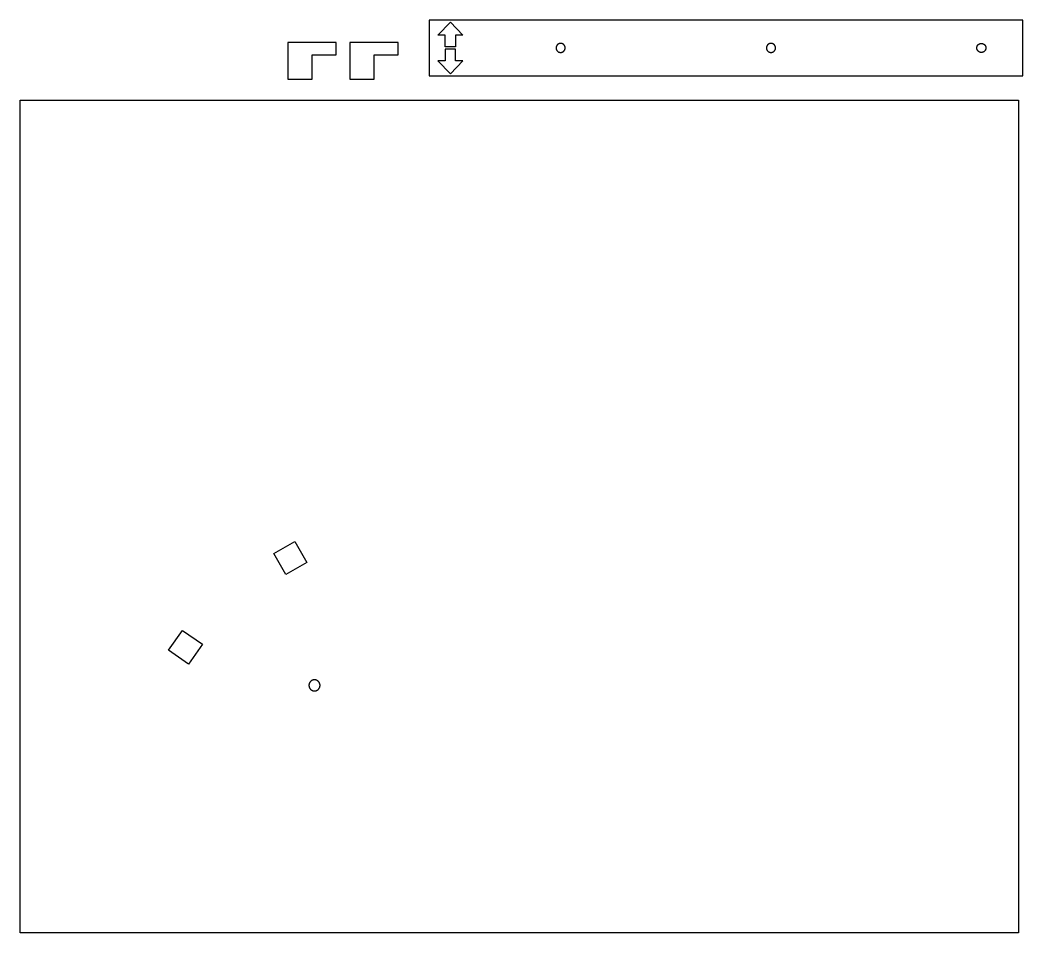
# Model space of a CAD drawing. Header units: millimetres. Extents: x -1166 to -523, y 166 to 543.
# Drawn here: x -937.1 to -523.1, y 165.9 to 542.6 of the extents above; entities that cross this region are included whole.
import ezdxf

# ---------------------------------------------------------------- set-up
doc = ezdxf.new("R2010")
doc.units = ezdxf.units.MM
doc.header["$MEASUREMENT"] = 0
doc.layers.add('Default', color=7, linetype='Continuous')

msp = doc.modelspace()

# ---------------------------------------------------------------- linework, layer by layer
at = {"layer": 'Default'}
for points in [[(-523.11, 542.64), (-768.25, 542.64), (-768.25, 519.64), (-523.11, 519.64), (-523.11, 542.64)], [(-759.45, 541.81), (-754.26, 536.47), (-757.33, 536.47), (-757.33, 531.65), (-759.45, 531.65), (-761.57, 531.65), (-761.57, 536.47), (-764.64, 536.47), (-759.45, 541.81)], [(-826.56, 518.31), (-816.56, 518.31), (-816.56, 528.31), (-806.56, 528.31), (-806.56, 533.31), (-826.56, 533.31), (-826.56, 518.31)], [(-800.95, 518.31), (-790.95, 518.31), (-790.95, 528.31), (-780.95, 528.31), (-780.95, 533.31), (-800.95, 533.31), (-800.95, 518.31)], [(-759.45, 520.46), (-754.26, 525.8), (-757.33, 525.8), (-757.33, 530.62), (-759.45, 530.62), (-761.57, 530.62), (-761.57, 525.8), (-764.64, 525.8), (-759.45, 520.46)], [(-713.94, 529.26), (-713.87, 529.27), (-713.81, 529.27), (-713.74, 529.27), (-713.68, 529.28), (-713.61, 529.29), (-713.55, 529.3), (-713.49, 529.32), (-713.42, 529.34), (-713.36, 529.35), (-713.3, 529.38), (-713.24, 529.4), (-713.18, 529.42), (-713.12, 529.45), (-713.06, 529.48), (-713.01, 529.51), (-712.95, 529.55), (-712.9, 529.58), (-712.84, 529.62), (-712.79, 529.66), (-712.74, 529.7), (-712.69, 529.74), (-712.64, 529.78), (-712.6, 529.83), (-712.55, 529.88), (-712.51, 529.93), (-712.47, 529.98), (-712.43, 530.03), (-712.39, 530.08), (-712.36, 530.13), (-712.32, 530.19), (-712.29, 530.25), (-712.26, 530.3), (-712.23, 530.36), (-712.21, 530.42), (-712.18, 530.48), (-712.16, 530.54), (-712.14, 530.61), (-712.13, 530.67), (-712.11, 530.73), (-712.1, 530.8), (-712.09, 530.86), (-712.08, 530.92), (-712.07, 530.99), (-712.07, 531.05), (-712.07, 531.12), (-712.07, 531.18), (-712.07, 531.25), (-712.08, 531.31), (-712.08, 531.38), (-712.09, 531.44), (-712.1, 531.51), (-712.12, 531.57), (-712.13, 531.63), (-712.15, 531.7), (-712.17, 531.76), (-712.2, 531.82), (-712.22, 531.88), (-712.25, 531.94), (-712.28, 532), (-712.31, 532.05), (-712.34, 532.11), (-712.37, 532.16), (-712.41, 532.22), (-712.45, 532.27), (-712.49, 532.32), (-712.53, 532.37), (-712.58, 532.42), (-712.62, 532.46), (-712.67, 532.51), (-712.72, 532.55), (-712.77, 532.59), (-712.82, 532.63), (-712.87, 532.67), (-712.92, 532.71), (-712.98, 532.74), (-713.04, 532.77), (-713.09, 532.8), (-713.15, 532.83), (-713.21, 532.86), (-713.27, 532.88), (-713.33, 532.91), (-713.39, 532.93), (-713.46, 532.94), (-713.52, 532.96), (-713.58, 532.97), (-713.65, 532.98), (-713.71, 532.99), (-713.78, 533), (-713.84, 533), (-713.91, 533.01), (-713.97, 533.01), (-714.04, 533), (-714.1, 533), (-714.16, 532.99), (-714.23, 532.98), (-714.29, 532.97), (-714.36, 532.96), (-714.42, 532.94), (-714.48, 532.93), (-714.54, 532.91), (-714.6, 532.88), (-714.67, 532.86), (-714.72, 532.83), (-714.78, 532.8), (-714.84, 532.77), (-714.9, 532.74), (-714.95, 532.71), (-715.01, 532.67), (-715.06, 532.63), (-715.11, 532.59), (-715.16, 532.55), (-715.21, 532.51), (-715.26, 532.46), (-715.3, 532.42), (-715.34, 532.37), (-715.39, 532.32), (-715.43, 532.27), (-715.46, 532.22), (-715.5, 532.16), (-715.54, 532.11), (-715.57, 532.05), (-715.6, 532), (-715.63, 531.94), (-715.66, 531.88), (-715.68, 531.82), (-715.7, 531.76), (-715.72, 531.7), (-715.74, 531.63), (-715.76, 531.57), (-715.77, 531.51), (-715.78, 531.44), (-715.79, 531.38), (-715.8, 531.31), (-715.81, 531.25), (-715.81, 531.18), (-715.81, 531.12), (-715.81, 531.05), (-715.8, 530.99), (-715.8, 530.92), (-715.79, 530.86), (-715.78, 530.8), (-715.77, 530.73), (-715.75, 530.67), (-715.73, 530.61), (-715.71, 530.54), (-715.69, 530.48), (-715.67, 530.42), (-715.64, 530.36), (-715.61, 530.3), (-715.58, 530.25), (-715.55, 530.19), (-715.52, 530.13), (-715.48, 530.08), (-715.45, 530.03), (-715.41, 529.98), (-715.37, 529.93), (-715.32, 529.88), (-715.28, 529.83), (-715.23, 529.78), (-715.18, 529.74), (-715.14, 529.7), (-715.08, 529.66), (-715.03, 529.62), (-714.98, 529.58), (-714.92, 529.55), (-714.87, 529.51), (-714.81, 529.48), (-714.75, 529.45), (-714.69, 529.42), (-714.64, 529.4), (-714.57, 529.38), (-714.51, 529.35), (-714.45, 529.34), (-714.39, 529.32), (-714.32, 529.3), (-714.26, 529.29), (-714.2, 529.28), (-714.13, 529.27), (-714.07, 529.27), (-714, 529.27), (-713.94, 529.26)], [(-627.11, 529.26), (-627.04, 529.27), (-626.98, 529.27), (-626.91, 529.27), (-626.85, 529.28), (-626.78, 529.29), (-626.72, 529.3), (-626.66, 529.32), (-626.59, 529.34), (-626.53, 529.35), (-626.47, 529.38), (-626.41, 529.4), (-626.35, 529.42), (-626.29, 529.45), (-626.23, 529.48), (-626.18, 529.51), (-626.12, 529.55), (-626.07, 529.58), (-626.01, 529.62), (-625.96, 529.66), (-625.91, 529.7), (-625.86, 529.74), (-625.81, 529.78), (-625.77, 529.83), (-625.72, 529.88), (-625.68, 529.93), (-625.64, 529.98), (-625.6, 530.03), (-625.56, 530.08), (-625.53, 530.13), (-625.49, 530.19), (-625.46, 530.25), (-625.43, 530.3), (-625.4, 530.36), (-625.38, 530.42), (-625.35, 530.48), (-625.33, 530.54), (-625.31, 530.61), (-625.3, 530.67), (-625.28, 530.73), (-625.27, 530.8), (-625.26, 530.86), (-625.25, 530.92), (-625.24, 530.99), (-625.24, 531.05), (-625.24, 531.12), (-625.24, 531.18), (-625.24, 531.25), (-625.25, 531.31), (-625.25, 531.38), (-625.26, 531.44), (-625.27, 531.51), (-625.29, 531.57), (-625.3, 531.63), (-625.32, 531.7), (-625.34, 531.76), (-625.37, 531.82), (-625.39, 531.88), (-625.42, 531.94), (-625.45, 532), (-625.48, 532.05), (-625.51, 532.11), (-625.54, 532.16), (-625.58, 532.22), (-625.62, 532.27), (-625.66, 532.32), (-625.7, 532.37), (-625.75, 532.42), (-625.79, 532.46), (-625.84, 532.51), (-625.89, 532.55), (-625.94, 532.59), (-625.99, 532.63), (-626.04, 532.67), (-626.09, 532.71), (-626.15, 532.74), (-626.21, 532.77), (-626.26, 532.8), (-626.32, 532.83), (-626.38, 532.86), (-626.44, 532.88), (-626.5, 532.91), (-626.56, 532.93), (-626.63, 532.94), (-626.69, 532.96), (-626.75, 532.97), (-626.82, 532.98), (-626.88, 532.99), (-626.95, 533), (-627.01, 533), (-627.08, 533.01), (-627.14, 533.01), (-627.21, 533), (-627.27, 533), (-627.33, 532.99), (-627.4, 532.98), (-627.46, 532.97), (-627.53, 532.96), (-627.59, 532.94), (-627.65, 532.93), (-627.71, 532.91), (-627.78, 532.88), (-627.84, 532.86), (-627.89, 532.83), (-627.95, 532.8), (-628.01, 532.77), (-628.07, 532.74), (-628.12, 532.71), (-628.18, 532.67), (-628.23, 532.63), (-628.28, 532.59), (-628.33, 532.55), (-628.38, 532.51), (-628.43, 532.46), (-628.47, 532.42), (-628.51, 532.37), (-628.56, 532.32), (-628.6, 532.27), (-628.64, 532.22), (-628.67, 532.16), (-628.71, 532.11), (-628.74, 532.05), (-628.77, 532), (-628.8, 531.94), (-628.83, 531.88), (-628.85, 531.82), (-628.87, 531.76), (-628.89, 531.7), (-628.91, 531.63), (-628.93, 531.57), (-628.94, 531.51), (-628.95, 531.44), (-628.96, 531.38), (-628.97, 531.31), (-628.98, 531.25), (-628.98, 531.18), (-628.98, 531.12), (-628.98, 531.05), (-628.97, 530.99), (-628.97, 530.92), (-628.96, 530.86), (-628.95, 530.8), (-628.94, 530.73), (-628.92, 530.67), (-628.9, 530.61), (-628.88, 530.54), (-628.86, 530.48), (-628.84, 530.42), (-628.81, 530.36), (-628.78, 530.3), (-628.75, 530.25), (-628.72, 530.19), (-628.69, 530.13), (-628.65, 530.08), (-628.62, 530.03), (-628.58, 529.98), (-628.54, 529.93), (-628.49, 529.88), (-628.45, 529.83), (-628.4, 529.78), (-628.35, 529.74), (-628.31, 529.7), (-628.25, 529.66), (-628.2, 529.62), (-628.15, 529.58), (-628.09, 529.55), (-628.04, 529.51), (-627.98, 529.48), (-627.92, 529.45), (-627.87, 529.42), (-627.81, 529.4), (-627.74, 529.38), (-627.68, 529.35), (-627.62, 529.34), (-627.56, 529.32), (-627.49, 529.3), (-627.43, 529.29), (-627.37, 529.28), (-627.3, 529.27), (-627.24, 529.27), (-627.17, 529.27), (-627.11, 529.26)], [(-540.28, 529.26), (-540.34, 529.27), (-540.41, 529.27), (-540.47, 529.27), (-540.54, 529.28), (-540.6, 529.29), (-540.67, 529.3), (-540.73, 529.32), (-540.79, 529.34), (-540.85, 529.35), (-540.91, 529.38), (-540.98, 529.4), (-541.04, 529.42), (-541.09, 529.45), (-541.15, 529.48), (-541.21, 529.51), (-541.26, 529.55), (-541.32, 529.58), (-541.37, 529.62), (-541.42, 529.66), (-541.48, 529.7), (-541.52, 529.74), (-541.57, 529.78), (-541.62, 529.83), (-541.66, 529.88), (-541.71, 529.93), (-541.75, 529.98), (-541.79, 530.03), (-541.82, 530.08), (-541.86, 530.13), (-541.89, 530.19), (-541.93, 530.25), (-541.95, 530.3), (-541.98, 530.36), (-542.01, 530.42), (-542.03, 530.48), (-542.05, 530.54), (-542.07, 530.61), (-542.09, 530.67), (-542.11, 530.73), (-542.12, 530.8), (-542.13, 530.86), (-542.14, 530.92), (-542.14, 530.99), (-542.15, 531.05), (-542.15, 531.12), (-542.15, 531.18), (-542.15, 531.25), (-542.14, 531.31), (-542.13, 531.38), (-542.12, 531.44), (-542.11, 531.51), (-542.1, 531.57), (-542.08, 531.63), (-542.06, 531.7), (-542.04, 531.76), (-542.02, 531.82), (-542, 531.88), (-541.97, 531.94), (-541.94, 532), (-541.91, 532.05), (-541.88, 532.11), (-541.84, 532.16), (-541.81, 532.22), (-541.77, 532.27), (-541.73, 532.32), (-541.68, 532.37), (-541.64, 532.42), (-541.6, 532.46), (-541.55, 532.51), (-541.5, 532.55), (-541.45, 532.59), (-541.4, 532.63), (-541.35, 532.67), (-541.29, 532.71), (-541.24, 532.74), (-541.18, 532.77), (-541.12, 532.8), (-541.06, 532.83), (-541.01, 532.86), (-540.95, 532.88), (-540.88, 532.91), (-540.82, 532.93), (-540.76, 532.94), (-540.7, 532.96), (-540.63, 532.97), (-540.57, 532.98), (-540.5, 532.99), (-540.44, 533), (-540.38, 533), (-540.31, 533.01), (-540.25, 533.01), (-540.18, 533), (-540.12, 533), (-540.05, 532.99), (-539.99, 532.98), (-539.92, 532.97), (-539.86, 532.96), (-539.8, 532.94), (-539.73, 532.93), (-539.67, 532.91), (-539.61, 532.88), (-539.55, 532.86), (-539.49, 532.83), (-539.43, 532.8), (-539.38, 532.77), (-539.32, 532.74), (-539.26, 532.71), (-539.21, 532.67), (-539.16, 532.63), (-539.11, 532.59), (-539.06, 532.55), (-539.01, 532.51), (-538.96, 532.46), (-538.92, 532.42), (-538.87, 532.37), (-538.83, 532.32), (-538.79, 532.27), (-538.75, 532.22), (-538.71, 532.16), (-538.68, 532.11), (-538.65, 532.05), (-538.62, 532), (-538.59, 531.94), (-538.56, 531.88), (-538.54, 531.82), (-538.51, 531.76), (-538.49, 531.7), (-538.47, 531.63), (-538.46, 531.57), (-538.44, 531.51), (-538.43, 531.44), (-538.42, 531.38), (-538.42, 531.31), (-538.41, 531.25), (-538.41, 531.18), (-538.41, 531.12), (-538.41, 531.05), (-538.41, 530.99), (-538.42, 530.92), (-538.43, 530.86), (-538.44, 530.8), (-538.45, 530.73), (-538.47, 530.67), (-538.48, 530.61), (-538.5, 530.54), (-538.52, 530.48), (-538.55, 530.42), (-538.57, 530.36), (-538.6, 530.3), (-538.63, 530.25), (-538.66, 530.19), (-538.7, 530.13), (-538.73, 530.08), (-538.77, 530.03), (-538.81, 529.98), (-538.85, 529.93), (-538.89, 529.88), (-538.94, 529.83), (-538.98, 529.78), (-539.03, 529.74), (-539.08, 529.7), (-539.13, 529.66), (-539.18, 529.62), (-539.24, 529.58), (-539.29, 529.55), (-539.35, 529.51), (-539.4, 529.48), (-539.46, 529.45), (-539.52, 529.42), (-539.58, 529.4), (-539.64, 529.38), (-539.7, 529.35), (-539.77, 529.34), (-539.83, 529.32), (-539.89, 529.3), (-539.96, 529.29), (-540.02, 529.28), (-540.08, 529.27), (-540.15, 529.27), (-540.21, 529.27), (-540.28, 529.26)], [(-937.07, 509.51), (-524.91, 509.51), (-524.91, 165.89), (-937.07, 165.89), (-937.07, 509.51)], [(-823.64, 327.42), (-818.67, 318.74), (-827.34, 313.77), (-832.32, 322.45), (-823.64, 327.42)], [(-870.03, 290.75), (-861.83, 285.04), (-867.54, 276.83), (-875.75, 282.54), (-870.03, 290.75)], [(-813.25, 268.05), (-813.25, 268.13), (-813.26, 268.21), (-813.26, 268.29), (-813.27, 268.37), (-813.29, 268.45), (-813.3, 268.53), (-813.32, 268.6), (-813.34, 268.68), (-813.36, 268.76), (-813.39, 268.83), (-813.42, 268.9), (-813.45, 268.98), (-813.48, 269.05), (-813.52, 269.12), (-813.56, 269.19), (-813.6, 269.26), (-813.64, 269.32), (-813.68, 269.39), (-813.73, 269.45), (-813.78, 269.52), (-813.83, 269.58), (-813.89, 269.63), (-813.94, 269.69), (-814, 269.74), (-814.06, 269.8), (-814.12, 269.85), (-814.18, 269.9), (-814.25, 269.94), (-814.32, 269.98), (-814.38, 270.03), (-814.45, 270.06), (-814.52, 270.1), (-814.59, 270.14), (-814.67, 270.17), (-814.74, 270.2), (-814.82, 270.22), (-814.89, 270.25), (-814.97, 270.27), (-815.05, 270.29), (-815.12, 270.3), (-815.2, 270.31), (-815.28, 270.32), (-815.36, 270.33), (-815.44, 270.34), (-815.52, 270.34), (-815.6, 270.34), (-815.68, 270.33), (-815.76, 270.33), (-815.83, 270.32), (-815.91, 270.31), (-815.99, 270.29), (-816.07, 270.28), (-816.15, 270.26), (-816.22, 270.23), (-816.3, 270.21), (-816.37, 270.18), (-816.44, 270.15), (-816.52, 270.12), (-816.59, 270.08), (-816.66, 270.05), (-816.73, 270.01), (-816.79, 269.96), (-816.86, 269.92), (-816.92, 269.87), (-816.98, 269.82), (-817.05, 269.77), (-817.1, 269.72), (-817.16, 269.66), (-817.22, 269.6), (-817.27, 269.55), (-817.32, 269.48), (-817.37, 269.42), (-817.41, 269.36), (-817.46, 269.29), (-817.5, 269.22), (-817.54, 269.16), (-817.58, 269.09), (-817.61, 269.01), (-817.64, 268.94), (-817.67, 268.87), (-817.7, 268.79), (-817.72, 268.72), (-817.75, 268.64), (-817.77, 268.56), (-817.78, 268.49), (-817.8, 268.41), (-817.81, 268.33), (-817.81, 268.25), (-817.82, 268.17), (-817.82, 268.09), (-817.82, 268.01), (-817.82, 267.93), (-817.81, 267.85), (-817.81, 267.78), (-817.8, 267.7), (-817.78, 267.62), (-817.77, 267.54), (-817.75, 267.46), (-817.72, 267.39), (-817.7, 267.31), (-817.67, 267.24), (-817.64, 267.16), (-817.61, 267.09), (-817.58, 267.02), (-817.54, 266.95), (-817.5, 266.88), (-817.46, 266.81), (-817.41, 266.75), (-817.37, 266.68), (-817.32, 266.62), (-817.27, 266.56), (-817.22, 266.5), (-817.16, 266.44), (-817.1, 266.39), (-817.05, 266.34), (-816.98, 266.28), (-816.92, 266.23), (-816.86, 266.19), (-816.79, 266.14), (-816.73, 266.1), (-816.66, 266.06), (-816.59, 266.02), (-816.52, 265.99), (-816.44, 265.95), (-816.37, 265.92), (-816.3, 265.9), (-816.22, 265.87), (-816.15, 265.85), (-816.07, 265.83), (-815.99, 265.81), (-815.91, 265.8), (-815.83, 265.79), (-815.76, 265.78), (-815.68, 265.77), (-815.6, 265.77), (-815.52, 265.77), (-815.44, 265.77), (-815.36, 265.77), (-815.28, 265.78), (-815.2, 265.79), (-815.12, 265.81), (-815.05, 265.82), (-814.97, 265.84), (-814.89, 265.86), (-814.82, 265.88), (-814.74, 265.91), (-814.67, 265.94), (-814.59, 265.97), (-814.52, 266.01), (-814.45, 266.04), (-814.38, 266.08), (-814.32, 266.12), (-814.25, 266.17), (-814.18, 266.21), (-814.12, 266.26), (-814.06, 266.31), (-814, 266.36), (-813.94, 266.42), (-813.89, 266.47), (-813.83, 266.53), (-813.78, 266.59), (-813.73, 266.65), (-813.68, 266.72), (-813.64, 266.78), (-813.6, 266.85), (-813.56, 266.92), (-813.52, 266.99), (-813.48, 267.06), (-813.45, 267.13), (-813.42, 267.2), (-813.39, 267.28), (-813.36, 267.35), (-813.34, 267.43), (-813.32, 267.5), (-813.3, 267.58), (-813.29, 267.66), (-813.27, 267.74), (-813.26, 267.82), (-813.26, 267.89), (-813.25, 267.97), (-813.25, 268.05)]]:
    msp.add_lwpolyline(points, dxfattribs=at)

doc.saveas('drawing.dxf')
